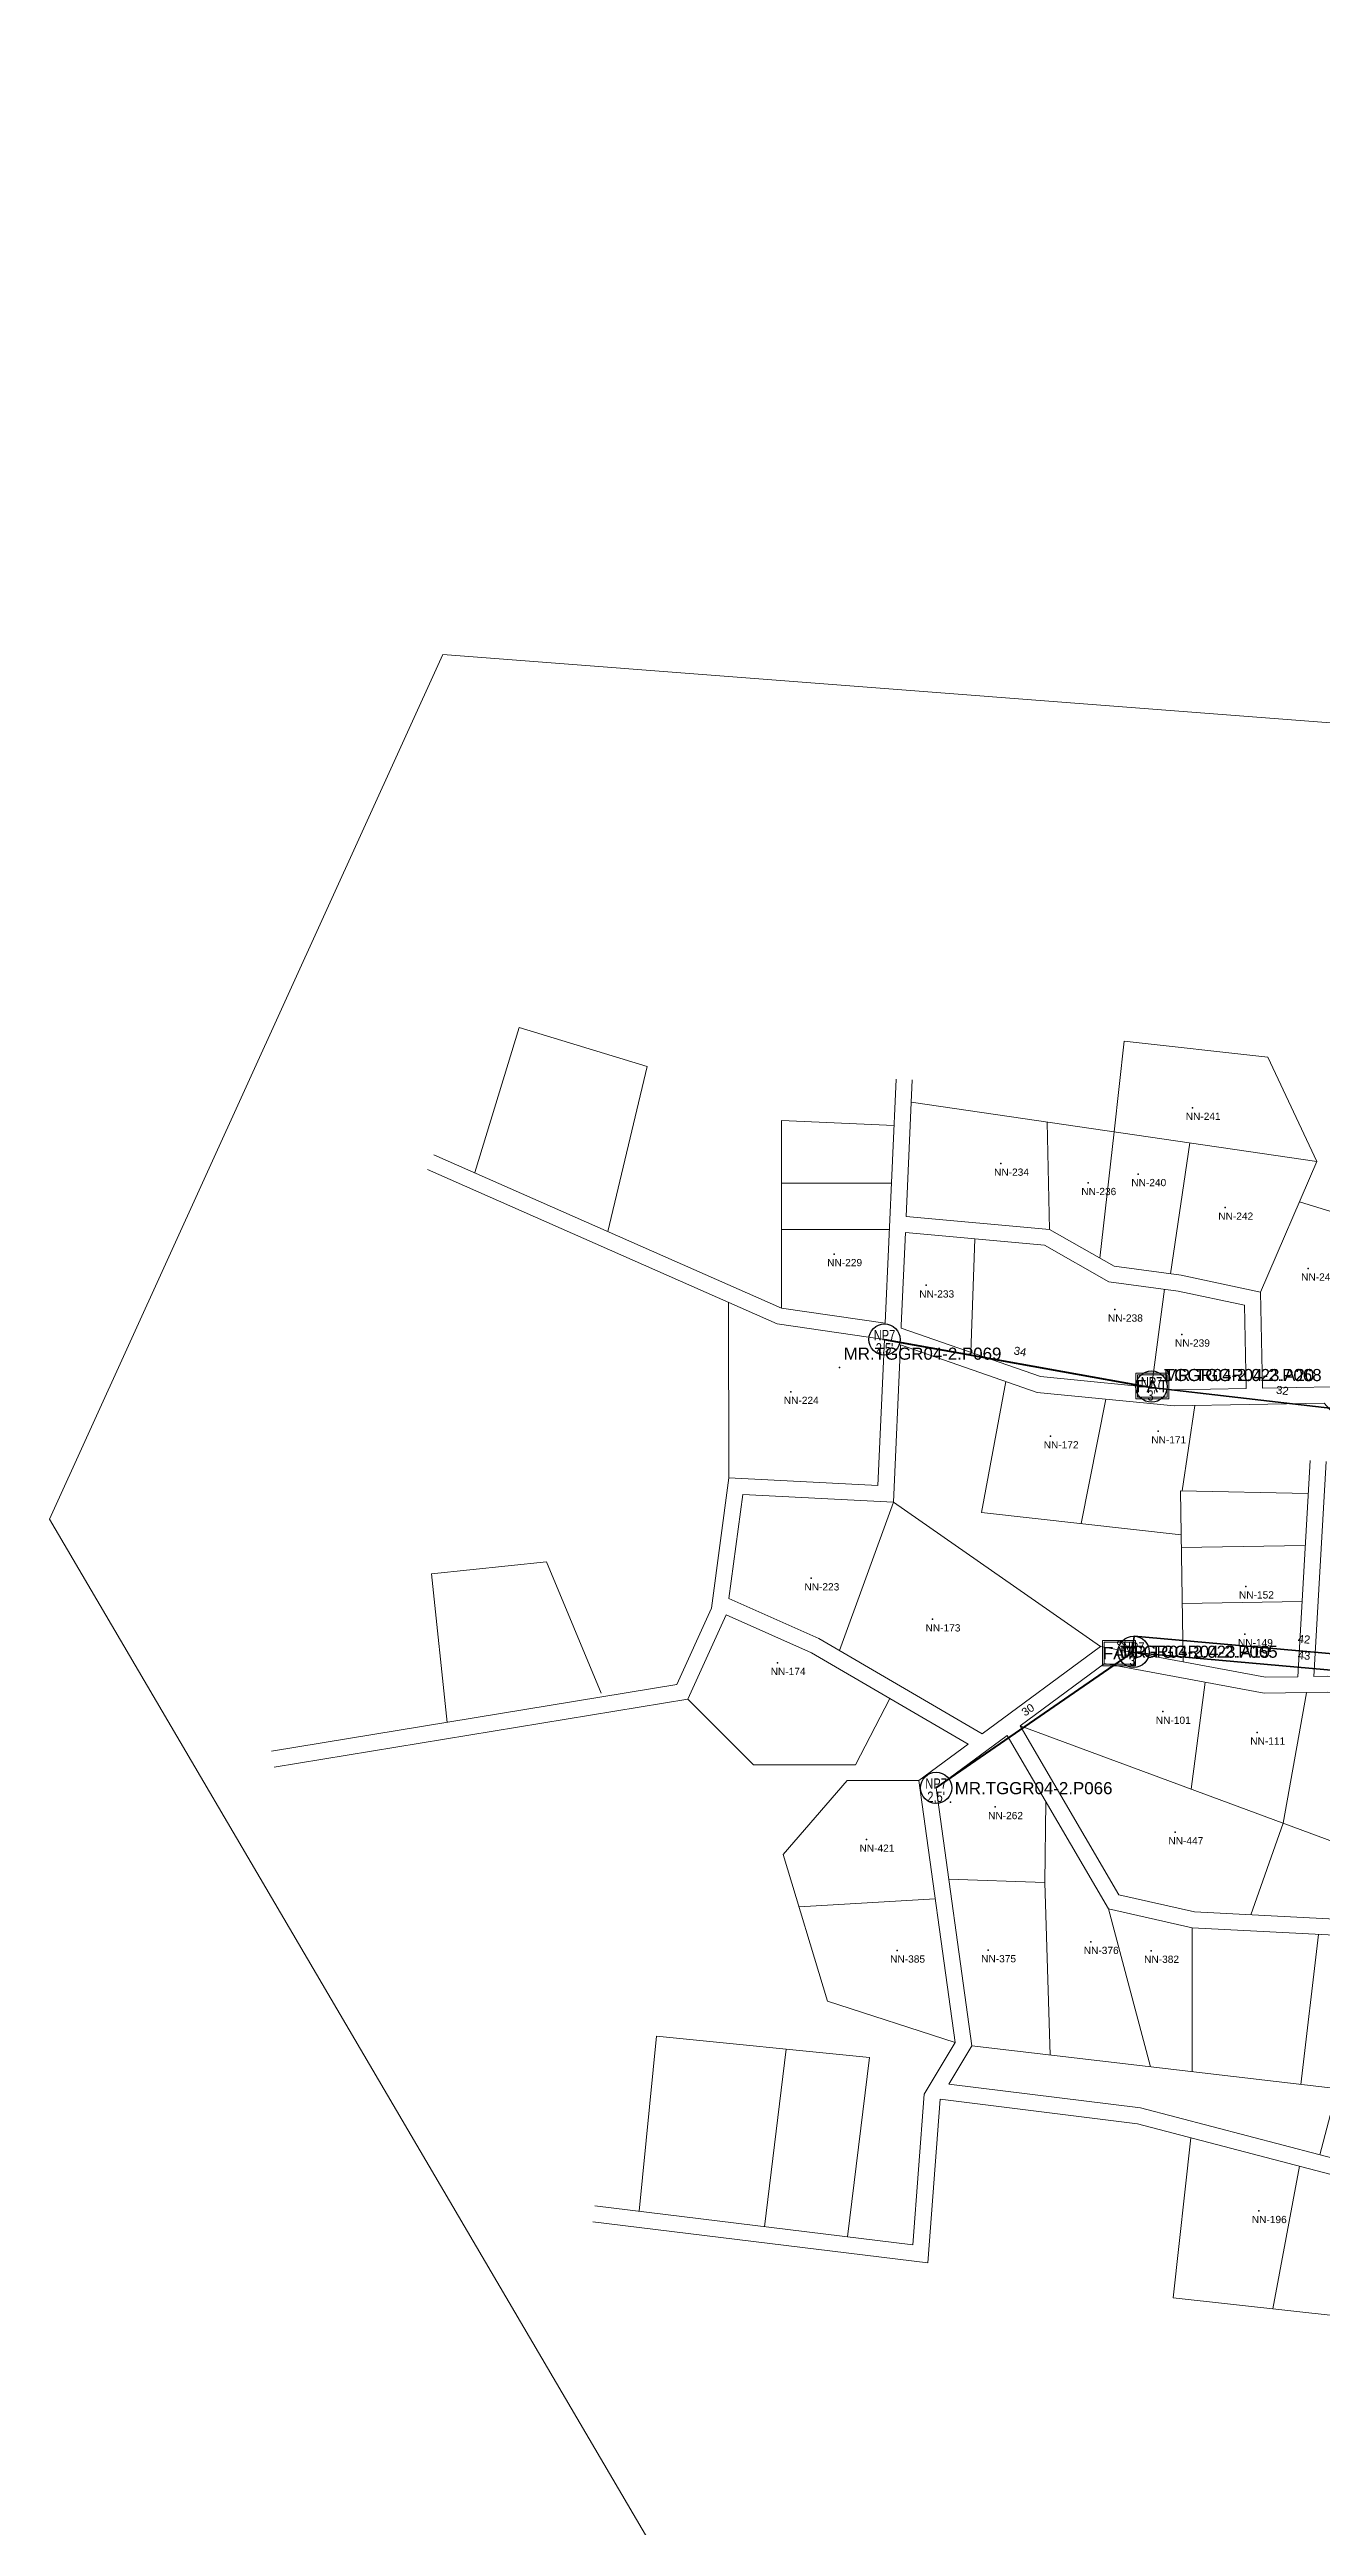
# Model space of a CAD drawing. Header units: metres. Extents: x -2567 to -1147, y 1126 to 2045.
# Drawn here: x -2566.7 to -2408.9, y 1332.4 to 1639.8 of the extents above; entities that cross this region are included whole.
import ezdxf
from ezdxf.enums import TextEntityAlignment as Align

# ---------------------------------------------------------------- set-up
doc = ezdxf.new("R2010")
doc.units = ezdxf.units.M
for name, color, linetype, lineweight in [('BASIC MAP', 7, 'Continuous', 9), ('BOUNDARY FDT 1', 1, 'Continuous', 18), ('FAT', 40, 'Continuous', 9), ('FO 48 CORE', 204, 'Continuous', 35), ('HOME', 7, 'Continuous', 9), ('SLING WIRE FDT 2', 4, 'Continuous', 50)]:
    doc.layers.add(name, color=color, linetype=linetype, lineweight=lineweight)
for name, color, linetype in [('BASIC MAP_PT', 7, 'Continuous'), ('BASIC MAP_PT_NUM', 7, 'Continuous'), ('Home Number RW 01 FDT 2', 6, 'Continuous'), ('Label', 130, 'Continuous'), ('NEW POLE 7m (3 inches) FDT 2', 4, 'Continuous'), ('NEW POLE 7M 2.5INCH FDT 2', 212, 'Continuous')]:
    doc.layers.add(name, color=color, linetype=linetype)
doc.styles.get("Standard").update_dxf_attribs({"font": 'arial.ttf'})
doc.styles.add('Title Block 3', font='dgn003.shx')

# ---------------------------------------------------------------- blocks, each defined once
blk = doc.blocks.new('*U68')
at = {"color": 0, "linetype": 'ByBlock', "lineweight": -2}
blk.add_circle((0, 0), 2.24, dxfattribs=at)
at = {"color": 0, "linetype": 'ByBlock', "lineweight": -2, "style": 'Title Block 3', "width": 0.799091}
for s, p in [('NP7', (0, 0.62)), ("3'", (0, -1.27))]:
    blk.add_text(s, height=1.488, dxfattribs=at).set_placement(p, align=Align.MIDDLE_CENTER)
blk = doc.blocks.new('*U70')
at = {"color": 0, "linetype": 'ByBlock', "lineweight": -2}
blk.add_circle((0, 0), 2.24, dxfattribs=at)
at = {"color": 0, "linetype": 'ByBlock', "lineweight": -2, "style": 'Title Block 3', "width": 0.799091}
for s, p in [('NP7', (0, 0.62)), ("2,5'", (0, -1.27))]:
    blk.add_text(s, height=1.488, dxfattribs=at).set_placement(p, align=Align.MIDDLE_CENTER)

msp = doc.modelspace()

# ---------------------------------------------------------------- linework, layer by layer
at = {"layer": 'BASIC MAP', "lineweight": 0}
msp.add_line((-2411.89, 1437.87), (-2410.36, 1464.68), dxfattribs=at)
for points in [[(-2461.71, 1512.01), (-2463.07, 1481.72), (-2475.92, 1483.59), (-2519.06, 1502.64)], [(-2388.17, 1437.78), (-2392.97, 1451.58), (-2398.94, 1464), (-2407.74, 1473.84), (-2416.28, 1473.67), (-2416.51, 1485.57), (-2426.37, 1487.7), (-2434.68, 1488.79), (-2442.7, 1493.37), (-2460.47, 1494.97), (-2459.72, 1511.92)], [(-2519.87, 1500.81), (-2476.48, 1481.65), (-2463.16, 1479.71), (-2463.97, 1461.61), (-2482.47, 1462.56), (-2484.64, 1446.38), (-2488.92, 1436.9), (-2539.2, 1428.61)], [(-2462.56, 1493.01), (-2462.56, 1492.97), (-2462.56, 1492.97)], [(-2415.88, 1437.81), (-2411.89, 1437.87), (-2415.88, 1437.81), (-2436.35, 1441.61), (-2451.04, 1430.78), (-2471.3, 1442.59), (-2482.46, 1447.59), (-2480.73, 1460.47), (-2462.06, 1459.51), (-2461.19, 1479.03), (-2444.22, 1473.15), (-2427.21, 1471.46), (-2408.62, 1471.82), (-2400.62, 1462.88), (-2394.82, 1450.82), (-2390.06, 1437.12), (-2408.14, 1437.93), (-2409.89, 1437.9), (-2408.36, 1464.57)], [(-2499.11, 1372.22), (-2459.63, 1367.37), (-2458.23, 1386.07), (-2454.41, 1392.49), (-2458.91, 1424.98), (-2452.79, 1429.49), (-2472.21, 1440.81), (-2482.82, 1445.56), (-2487.54, 1435.1), (-2538.87, 1426.63)], [(-2353.26, 1286.82), (-2348.34, 1315.48), (-2338.34, 1344.35), (-2335.24, 1353.29), (-2362.23, 1358.1), (-2362.54, 1364.29), (-2431.76, 1382.39), (-2456.27, 1385.45), (-2457.79, 1365.13), (-2499.35, 1370.24)]]:
    msp.add_lwpolyline(points, dxfattribs=at)
for points in [[(-2418.28, 1473.64), (-2418.48, 1483.95), (-2426.71, 1485.72), (-2435.33, 1486.86), (-2443.32, 1491.42), (-2460.56, 1492.97), (-2461.08, 1481.43), (-2461.09, 1481.11), (-2443.79, 1475.12), (-2427.13, 1473.46)], [(-2460.56, 1492.97), (-2460.56, 1492.97)], [(-2381.05, 1407.59), (-2403.26, 1407.59), (-2424.7, 1408.71), (-2434.08, 1410.81), (-2446.31, 1431.78), (-2435.87, 1439.49), (-2416.05, 1435.81), (-2408.17, 1435.93), (-2390.05, 1435.12), (-2389.28, 1435.16), (-2382.58, 1418.49)], [(-2380.7, 1405.59), (-2379.24, 1397.22), (-2361.33, 1391.63), (-2350.99, 1383.79), (-2327.95, 1380.2), (-2330.82, 1366.06), (-2334.58, 1355.21), (-2360.31, 1359.79), (-2360.62, 1365.85), (-2431.38, 1384.36), (-2455.16, 1387.32), (-2452.34, 1392.07), (-2456.76, 1424.07), (-2447.93, 1430.59), (-2435.37, 1409.05), (-2424.97, 1406.72), (-2403.31, 1405.59)]]:
    msp.add_lwpolyline(points, close=True, dxfattribs=at)
at = {"layer": 'BASIC MAP_PT'}
for p in [(-2424.93, 1508.46), (-2448.71, 1501.53), (-2431.69, 1500.24), (-2437.88, 1499.14), (-2420.89, 1496.08), (-2469.42, 1490.31), (-2410.61, 1488.52), (-2457.99, 1486.43), (-2434.58, 1483.44), (-2426.26, 1480.34), (-2468.75, 1476.22), (-2474.79, 1473.23), (-2429.02, 1473.57), (-2429.02, 1473.57), (-2442.56, 1467.7), (-2429.2, 1468.33), (-2472.24, 1450.09), (-2418.32, 1449.08), (-2457.21, 1445), (-2418.45, 1443.16), (-2476.43, 1439.58), (-2434.48, 1439.24), (-2434.48, 1439.24), (-2428.64, 1433.54), (-2416.92, 1430.96), (-2454.97, 1422.31), (-2449.45, 1421.71), (-2465.41, 1417.65), (-2427.08, 1418.57), (-2437.58, 1404.98), (-2461.6, 1403.91), (-2450.31, 1403.94), (-2430.09, 1403.87), (-2416.73, 1371.59)]:
    msp.add_point(p, dxfattribs=at)
at = {"layer": 'BOUNDARY FDT 1'}
msp.add_lwpolyline([(-1660.23, 1639.76), (-1481.41, 1443.99), (-1667.34, 1125.73), (-2420.4, 1207.97), (-2566.74, 1457.4), (-2517.96, 1564.7), (-2246.18, 1543.79), (-1660.23, 1639.76)], dxfattribs=at)
at = {"layer": 'FAT', "transparency": 16777216, "flags": 128}
for points in [[(-2431.98, 1472.35), (-2427.9, 1472.35), (-2427.9, 1475.52), (-2431.98, 1475.52)], [(-2431.78, 1472.55), (-2428.1, 1472.55), (-2428.1, 1475.32), (-2431.78, 1475.32)], [(-2436.11, 1439.21), (-2432.03, 1439.21), (-2432.03, 1442.37), (-2436.11, 1442.37)], [(-2435.91, 1439.41), (-2432.23, 1439.41), (-2432.23, 1442.17), (-2435.91, 1442.17)]]:
    msp.add_lwpolyline(points, close=True, dxfattribs=at)
at = {"layer": 'FO 48 CORE'}
msp.add_lwpolyline([(-2227.49, 1323.22), (-2267.65, 1324.74), (-2277.15, 1281.5), (-2309.75, 1284.61), (-2351.3, 1286.54), (-2343.84, 1322.36), (-2337.87, 1339.7), (-2330.63, 1360.61), (-2325.94, 1380.07), (-2350.99, 1383.9), (-2381.05, 1407.59), (-2390.06, 1437.12), (-2432.41, 1440.88), (-2432.18, 1442.9), (-2390.3, 1439.16), (-2397.89, 1470.02), (-2430.03, 1473.75)], dxfattribs=at)
at = {"layer": 'HOME', "lineweight": 0}
for points in [[(-2514, 1500.41), (-2508.5, 1518.43), (-2492.62, 1513.58), (-2497.49, 1493.12)], [(-2434.68, 1505.48), (-2433.41, 1516.73), (-2415.62, 1514.72), (-2409.52, 1501.8)], [(-2459.84, 1509.16), (-2409.52, 1501.8), (-2416.51, 1485.57)], [(-2475.92, 1483.59), (-2475.92, 1506.9), (-2461.97, 1506.27)], [(-2442.99, 1506.69), (-2442.7, 1493.37)], [(-2434.68, 1505.48), (-2436.44, 1489.8)], [(-2427.67, 1487.87), (-2425.29, 1504.1)], [(-2462.29, 1499.1), (-2475.92, 1499.1)], [(-2411.67, 1496.8), (-2389.51, 1489.96), (-2397.65, 1463.6)], [(-2475.92, 1493.36), (-2462.56, 1493.36)], [(-2451.94, 1492.19), (-2452.44, 1478.11)], [(-2430.03, 1473.75), (-2428.42, 1485.95)], [(-2482.52, 1484.32), (-2482.47, 1462.56)], [(-2448.12, 1474.5), (-2451.13, 1458.24), (-2426.36, 1455.49)], [(-2435.72, 1472.31), (-2438.75, 1456.87)], [(-2426.25, 1460.92), (-2424.65, 1471.51)], [(-2410.59, 1460.59), (-2410.59, 1460.59), (-2426.44, 1460.92), (-2426.12, 1439.71)], [(-2462.06, 1459.51), (-2468.76, 1441.11)], [(-2462.06, 1459.51), (-2436.35, 1441.61)], [(-2410.96, 1454.14), (-2426.34, 1453.9)], [(-2517.4, 1432.2), (-2519.35, 1450.62), (-2505.11, 1452.13), (-2498.29, 1435.82)], [(-2411.36, 1447.19), (-2426.23, 1446.96)], [(-2423.38, 1437.17), (-2425.11, 1423.92)], [(-2410.81, 1435.88), (-2413.68, 1419.68)], [(-2487.54, 1435.1), (-2479.41, 1426.94), (-2466.77, 1426.94), (-2462.5, 1435.15)], [(-2446.31, 1431.78), (-2398.53, 1414.06)], [(-2458.91, 1424.98), (-2467.8, 1424.98), (-2475.72, 1415.8), (-2470.23, 1397.61), (-2454.41, 1392.49)], [(-2443.13, 1422.36), (-2443.27, 1412.32)], [(-2413.68, 1419.68), (-2417.7, 1408.34)], [(-2455.2, 1412.74), (-2443.27, 1412.32)], [(-2443.27, 1412.32), (-2442.62, 1390.93)], [(-2473.76, 1409.31), (-2456.88, 1410.31)], [(-2435.37, 1409.05), (-2430.16, 1389.46)], [(-2424.97, 1406.72), (-2424.97, 1388.85)], [(-2409.32, 1405.9), (-2411.51, 1387.27)], [(-2452.34, 1392.07), (-2382.1, 1383.82), (-2379.24, 1397.22)], [(-2493.61, 1371.55), (-2491.43, 1393.27), (-2465.03, 1390.62), (-2467.76, 1368.37)], [(-2475.34, 1391.65), (-2478.05, 1369.63)], [(-2407.02, 1386.75), (-2409.17, 1378.55)], [(-2425.15, 1380.66), (-2427.34, 1360.79), (-2399.26, 1357.69), (-2362.23, 1349.62), (-2362.23, 1358.1)], [(-2411.66, 1377.13), (-2415, 1359.43)]]:
    msp.add_lwpolyline(points, dxfattribs=at)
at = {"layer": 'SLING WIRE FDT 2'}
for points in [[(-2463.16, 1479.71), (-2430.03, 1473.75)], [(-2456.76, 1424.07), (-2432.25, 1440.96)]]:
    msp.add_lwpolyline(points, dxfattribs=at)

# ---------------------------------------------------------------- block references
at = {"layer": 'NEW POLE 7m (3 inches) FDT 2', "xscale": 0.866141732282704, "yscale": 0.866141732282704, "zscale": 0.866141732282704}
for p in [(-2430.03, 1473.86), (-2432.25, 1440.96)]:
    msp.add_blockref('*U68', p, dxfattribs=at)
at = {"layer": 'NEW POLE 7M 2.5INCH FDT 2', "xscale": 0.866141732282704, "yscale": 0.866141732282704, "zscale": 0.866141732282704}
for p in [(-2463.16, 1479.71), (-2456.76, 1424.07)]:
    msp.add_blockref('*U70', p, dxfattribs=at)

# ---------------------------------------------------------------- texts
at = {"layer": 'BASIC MAP_PT_NUM'}
for s, p in [('TGGR04-2.023.A20', (-2428.49, 1474.1)), ('TGGR04-2.023.A19', (-2433.95, 1439.77))]:
    msp.add_text(s, height=1.5, dxfattribs=at).set_placement(p, align=Align.BOTTOM_LEFT)
at = {"layer": 'FAT', "color": 0, "transparency": 16777216, "flags": 2}
for p in [(-2429.94, 1473.93), (-2434.07, 1440.79)]:
    msp.add_attdef('FAT', text='16', height=1.536, dxfattribs=at).set_placement(p, align=Align.MIDDLE)
at = {"layer": 'Home Number RW 01 FDT 2'}
for s, p in [('NN-241', (-2425.79, 1506.68)), ('NN-234', (-2449.57, 1499.75)), ('NN-236', (-2438.74, 1497.35)), ('NN-240', (-2432.54, 1498.46)), ('NN-242', (-2421.75, 1494.29)), ('NN-229', (-2470.27, 1488.53)), ('NN-243', (-2411.47, 1486.74)), ('NN-233', (-2458.85, 1484.64)), ('NN-238', (-2435.44, 1481.65)), ('NN-239', (-2427.12, 1478.55)), ('NN-224', (-2475.65, 1471.44)), ('NN-172', (-2443.41, 1465.92)), ('NN-171', (-2430.06, 1466.54)), ('NN-223', (-2473.1, 1448.3)), ('NN-152', (-2419.18, 1447.3)), ('NN-173', (-2458.07, 1443.21)), ('NN-149', (-2419.31, 1441.37)), ('NN-174', (-2477.28, 1437.8)), ('NN-101', (-2429.5, 1431.75)), ('NN-111', (-2417.78, 1429.17)), ('NN-262', (-2450.31, 1419.92)), ('NN-421', (-2466.26, 1415.87)), ('NN-447', (-2427.94, 1416.79)), ('NN-385', (-2462.46, 1402.12)), ('NN-375', (-2451.17, 1402.16)), ('NN-376', (-2438.44, 1403.19)), ('NN-382', (-2430.95, 1402.09)), ('NN-196', (-2417.59, 1369.8))]:
    msp.add_text(s, height=0.9, dxfattribs=at).set_placement(p, align=Align.BOTTOM_LEFT)
at = {"layer": 'Label', "char_height": 1, "attachment_point": 8}
for s, insert, rotation in [('34', (-2446.42, 1477.72), 349.8024), ('32', (-2413.85, 1472.88), 353.3811), ('2', (-2433.29, 1442), 83.4427), ('42', (-2411.15, 1442.02), 354.8996), ('43', (-2411.15, 1440), 354.9325), ('30', (-2445.08, 1433.34), 34.5688)]:
    msp.add_mtext(s, dxfattribs=dict(at, insert=insert, rotation=rotation))
at = {"layer": 'NEW POLE 7m (3 inches) FDT 2'}
for s, p in [('MR.TGGR04-2.P068', (-2428.49, 1474.1)), ('MR.TGGR04-2.P065', (-2433.95, 1439.77))]:
    msp.add_text(s, height=1.5, dxfattribs=at).set_placement(p, align=Align.BOTTOM_LEFT)
at = {"layer": 'NEW POLE 7M 2.5INCH FDT 2'}
for s, p in [('MR.TGGR04-2.P069', (-2468.22, 1476.75)), ('MR.TGGR04-2.P066', (-2454.44, 1422.84))]:
    msp.add_text(s, height=1.5, dxfattribs=at).set_placement(p, align=Align.BOTTOM_LEFT)

doc.saveas('drawing.dxf')
